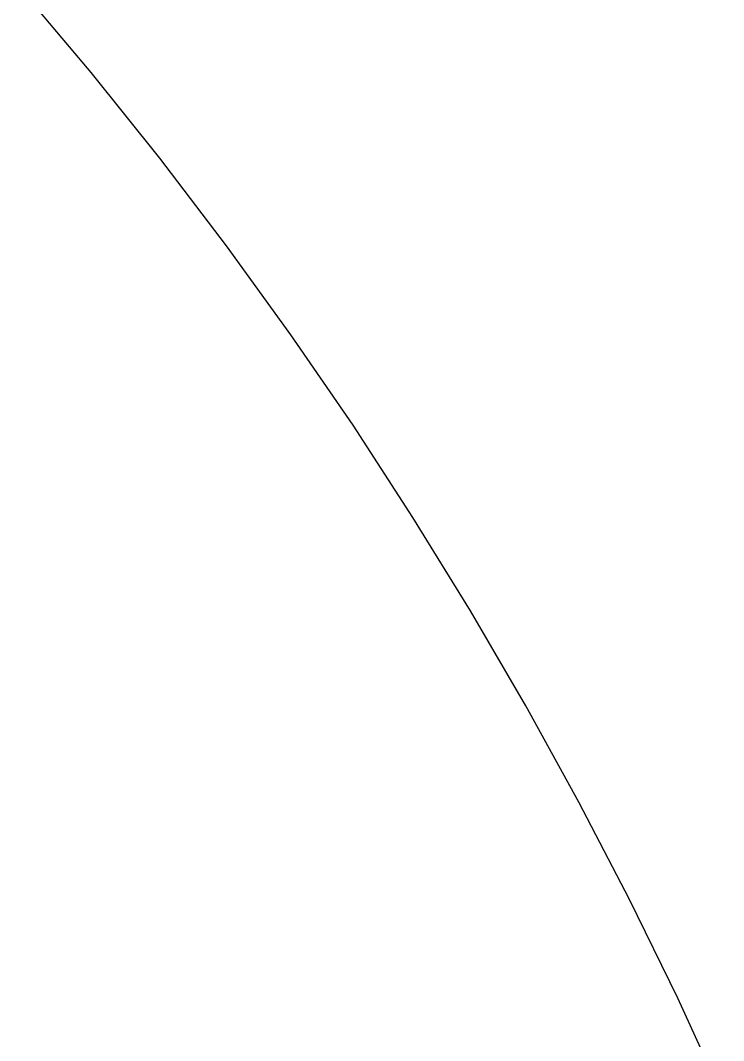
# Model space of a CAD drawing. Header units: metres. Extents: x -53 to 53, y -52 to 53.
# Drawn here: x 34.07 to 41.14, y 18.81 to 29.07 of the extents above; entities that cross this region are included whole.
import ezdxf

# ---------------------------------------------------------------- set-up
doc = ezdxf.new("R2010")
doc.units = ezdxf.units.M

msp = doc.modelspace()

# ---------------------------------------------------------------- linework, layer by layer
for p, q in [((34.7855, 28.5477), (34.0744, 29.3928)), ((35.4756, 27.6854), (34.7855, 28.5477)), ((36.1443, 26.8065), (35.4756, 27.6854)), ((36.7913, 25.9114), (36.1443, 26.8065)), ((37.4161, 25.0007), (36.7913, 25.9114)), ((38.0184, 24.0749), (37.4161, 25.0007)), ((38.5978, 23.1346), (38.0184, 24.0749)), ((39.1539, 22.1804), (38.5978, 23.1346)), ((39.6864, 21.2128), (39.1539, 22.1804)), ((40.1951, 20.2325), (39.6864, 21.2128)), ((40.6795, 19.24), (40.1951, 20.2325)), ((41.1394, 18.2359), (40.6795, 19.24))]:
    msp.add_line(p, q)

doc.saveas('drawing.dxf')
